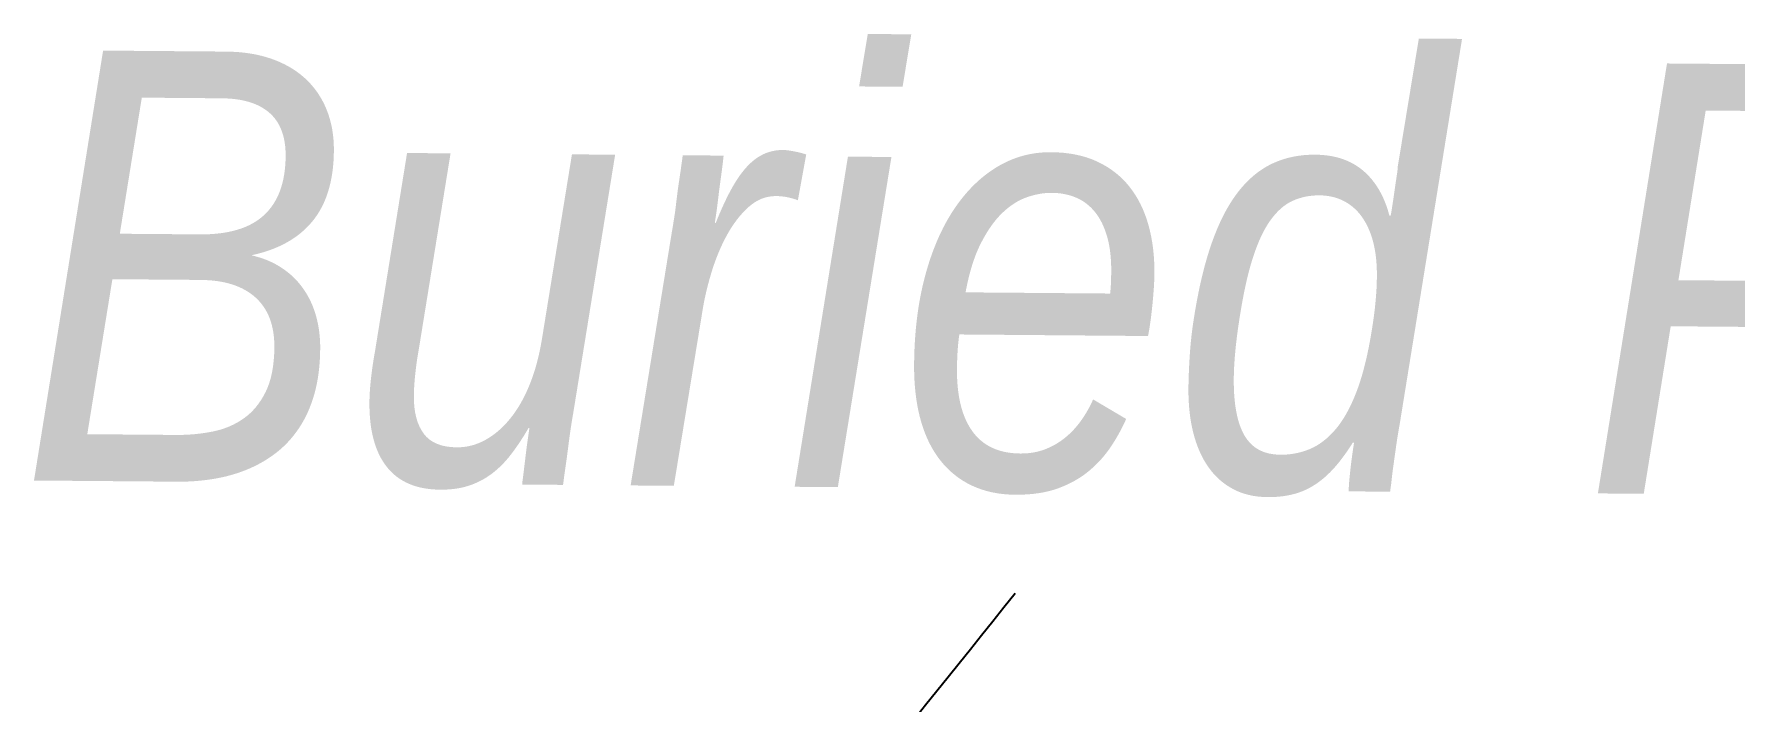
# Model space of a CAD drawing. Extents: x 538089 to 546766, y 6046620 to 6052605.
# Drawn here: x 543581.57 to 543621.02, y 6048047.75 to 6048063.23 of the extents above; entities that cross this region are included whole.
import ezdxf

# ---------------------------------------------------------------- set-up
doc = ezdxf.new("R2010")
doc.units = 0
doc.header["$LTSCALE"] = 5
doc.linetypes.add('UG_PIPE', pattern=[1.875, 1.25, -0.625])
doc.layers.add('AS-PIPE-UG', color=44, linetype='UG_PIPE')
doc.layers.add('AS-PIPE-UG-T', color=44, linetype='Continuous')
doc.styles.add('80CG', font='ARIALN.TTF', dxfattribs={"height": 10})
doc.styles.add('TXT', font='ARIALN.TTF', dxfattribs={"height": 0.2})
doc.dimstyles.new('Compass 5 000', dxfattribs={"dimscale": 5, "dimtxt": 9, "dimasz": 2, "dimexe": 0.2, "dimexo": 0.0625, "dimgap": 0.5, "dimtad": 0, "dimtih": 1, "dimtoh": 1, "dimzin": 0, "dimdsep": 46, "dimtxsty": '80CG', "dimcen": 0.1, "dimse1": 1, "dimse2": 1, "dimclrd": 256, "dimclrt": 256, "dimaunit": 1, "dimadec": 4, "dimazin": 0, "dimtfac": 0.06, "dimtofl": 0, "dimtmove": 0, "dimatfit": 1, "dimfxl": 0.2, "dimtolj": 1, "dimtzin": 0, "dimlwd": -1, "dimarcsym": 0})

msp = doc.modelspace()

# ---------------------------------------------------------------- texts
at = {"layer": 'AS-PIPE-UG', "insert": (543580.979, 6048062.866), "char_height": 9.99479, "attachment_point": 1, "rotation": 359.5268, "style": 'TXT'}
msp.add_mtext_dynamic_manual_height_columns('\\pi0.3142;{\\fArial Narrow|b0|i1|c0|p34;Buried Pipe}', width=59.03588, gutter_width=100, heights=[0], dxfattribs=at)

# ---------------------------------------------------------------- leaders
at = {"layer": 'AS-PIPE-UG-T', "path_type": 1}
msp.add_leader([(543587.716, 6048029.507), (543604.321, 6048050.249)], dimstyle='Compass 5 000', override={"dimgap": 0.5, "dimtad": 0}, dxfattribs=at)

doc.saveas('drawing.dxf')
